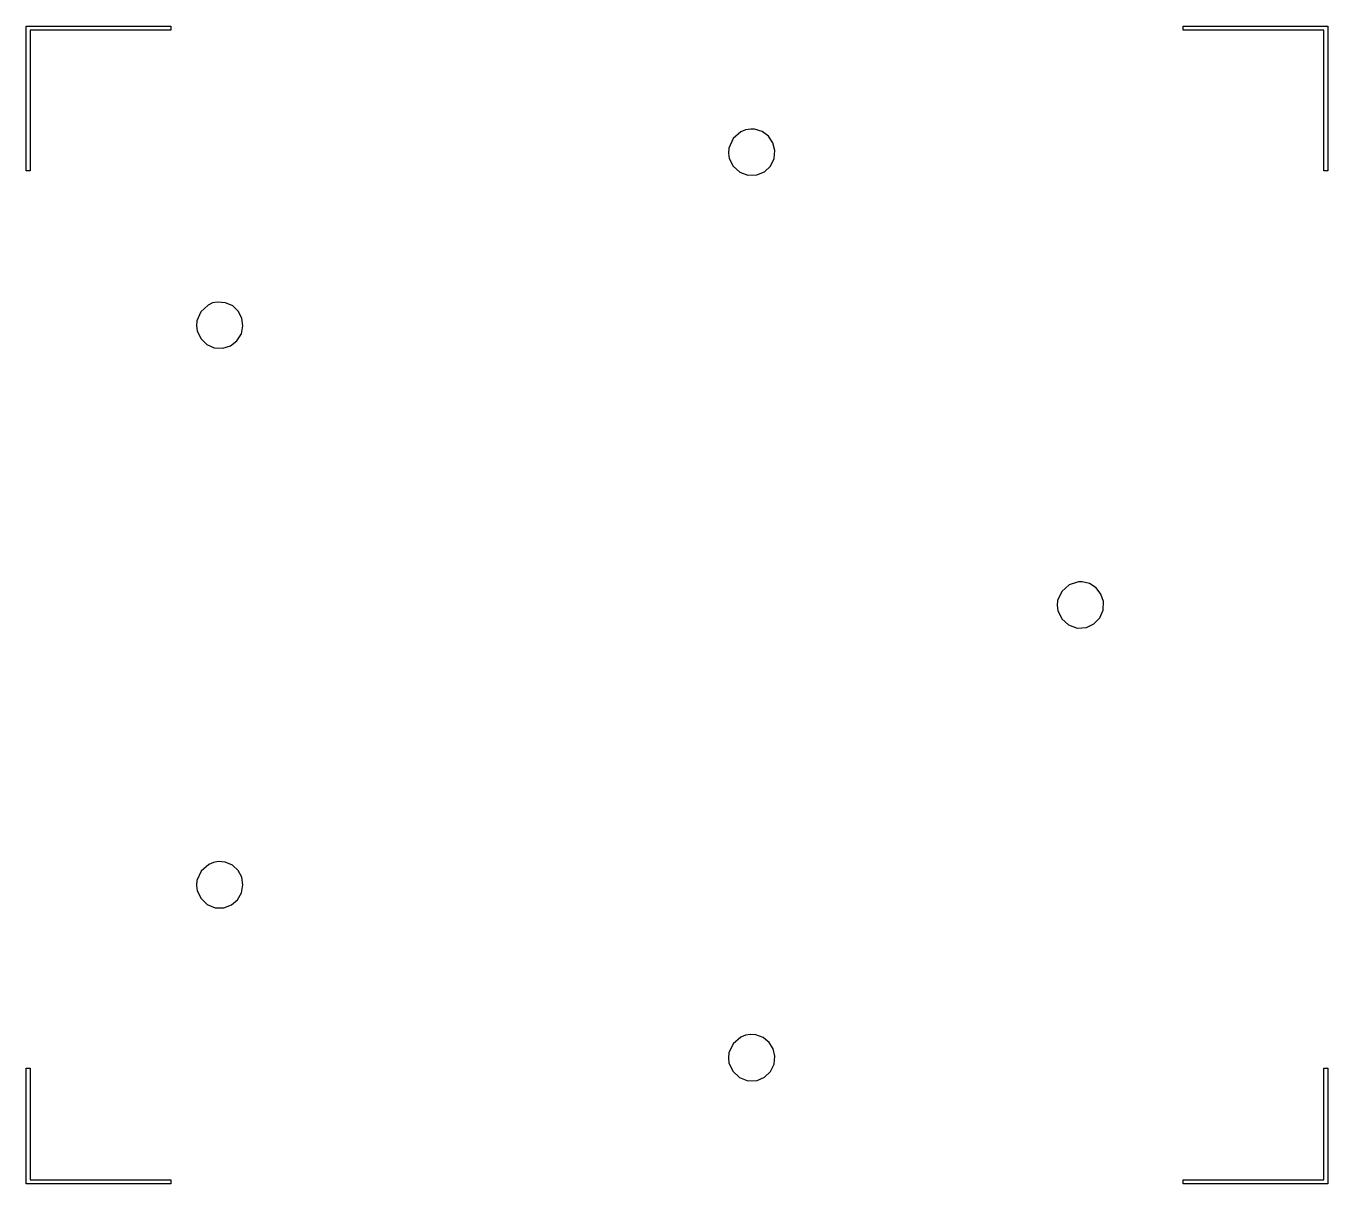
# Model space of a CAD drawing. Extents: x 0 to 9, y 0 to 8.
import ezdxf

# ---------------------------------------------------------------- set-up
doc = ezdxf.new("R2010")
doc.units = 0
doc.layers.add('Layer_1', color=7, linetype='CONTINUOUS')

msp = doc.modelspace()

# ---------------------------------------------------------------- linework, layer by layer
at = {"layer": 'Layer_1', "color": 7}
for points in [[(1.000015, 8), (1.000015, 7.971614), (0.028332, 7.971614), (0.028332, 6.999985), (0, 6.999985), (0, 7.985779), (0, 8), (1.000015, 8), (1.000015, 8)], [(9.000001, 8), (9.000001, 6.999985), (8.971669, 6.999985), (8.971669, 7.971614), (7.999984, 7.971614), (7.999984, 8), (9.000001, 8), (9.000001, 8)], [(0.028332, 0.799978), (0.028332, 0.028332), (1.000015, 0.028332), (1.000015, 0), (0, 0), (0, 0.799978), (0.028332, 0.799978), (0.028332, 0.799978)], [(8.999992, 0.799978), (8.999992, 0), (7.999977, 0), (7.999977, 0.028332), (8.971659, 0.028332), (8.971659, 0.799978), (8.999992, 0.799978), (8.999992, 0.799978)]]:
    msp.add_lwpolyline(points, close=True, dxfattribs=at)
for points in [[(5.010657, 7.288436), (4.974558, 7.283754), (4.941283, 7.270239), (4.887518, 7.222589), (4.857992, 7.157247), (4.855015, 7.121617), (4.861333, 7.085975), (4.888404, 7.031581), (4.933956, 6.990805), (4.990767, 6.968991), (5.051612, 6.971487), (5.103901, 6.993748), (5.145539, 7.033052), (5.171398, 7.083962), (5.176352, 7.141041), (5.162684, 7.193694), (5.132315, 7.238996), (5.089031, 7.271825), (5.036619, 7.287058), (5.010657, 7.288436), (5.010657, 7.288436)], [(1.323909, 6.093401), (1.289917, 6.086744), (1.258717, 6.072376), (1.208467, 6.025512), (1.180715, 5.962818), (1.177638, 5.928662), (1.183018, 5.894302), (1.207534, 5.841618), (1.248937, 5.800718), (1.301534, 5.776554), (1.359628, 5.774082), (1.413068, 5.791034), (1.457746, 5.825431), (1.488311, 5.872628), (1.499416, 5.927982), (1.49194, 5.981543), (1.467414, 6.02961), (1.428765, 6.066977), (1.37892, 6.08844), (1.323909, 6.093401), (1.323909, 6.093401)], [(7.275105, 4.160179), (7.209856, 4.139499), (7.159245, 4.093069), (7.130997, 4.03071), (7.127673, 3.996624), (7.132836, 3.962238), (7.160068, 3.90502), (7.20727, 3.86242), (7.266478, 3.840308), (7.32973, 3.844553), (7.382539, 3.869799), (7.423126, 3.912001), (7.446573, 3.965279), (7.447966, 4.023754), (7.430768, 4.075075), (7.397589, 4.118028), (7.352584, 4.147923), (7.299909, 4.160069), (7.275105, 4.160179), (7.275105, 4.160179)], [(1.330744, 2.227177), (1.295277, 2.221804), (1.262625, 2.208021), (1.209874, 2.16073), (1.180724, 2.096323), (1.177571, 2.061144), (1.183404, 2.025819), (1.209594, 1.972192), (1.253253, 1.931464), (1.307987, 1.908617), (1.3674, 1.90863), (1.419538, 1.927872), (1.462048, 1.963727), (1.490279, 2.01139), (1.499581, 2.066057), (1.490908, 2.118739), (1.465412, 2.16554), (1.426366, 2.201682), (1.377046, 2.222382), (1.330744, 2.227177), (1.330744, 2.227177)], [(5.008342, 1.032473), (4.973911, 1.027349), (4.941919, 1.014159), (4.889407, 0.968696), (4.859113, 0.906312), (4.854895, 0.87197), (4.859349, 0.837233), (4.885367, 0.779464), (4.931705, 0.73595), (4.990482, 0.712691), (5.053817, 0.71569), (5.104973, 0.738279), (5.14568, 0.777036), (5.171158, 0.826819), (5.176628, 0.882488), (5.164475, 0.933826), (5.136321, 0.978372), (5.095661, 1.011756), (5.04599, 1.029607), (5.008342, 1.032473), (5.008342, 1.032473)]]:
    msp.add_lwpolyline(points, dxfattribs=at)

doc.saveas('drawing.dxf')
